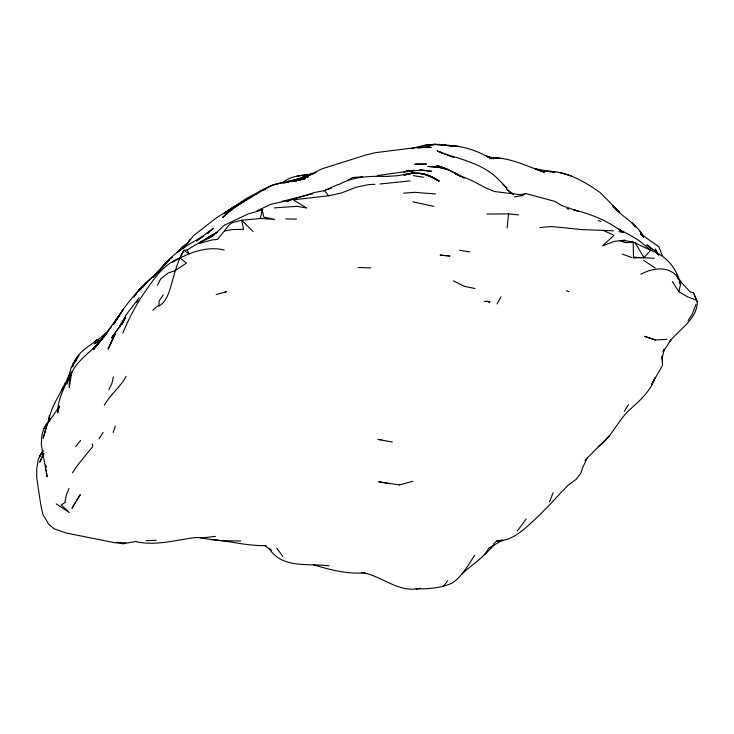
<?xml version="1.0" encoding="UTF-8"?>
<svg xmlns="http://www.w3.org/2000/svg" width="734" height="734" viewBox="0 0 734 734"><rect width="100%" height="100%" fill="white"/><g stroke="black" fill="none" stroke-linecap="round" stroke-linejoin="round"><path stroke-width="1.1" d="M72.932 366.367C75.978 350.393 95.007 343.907 105.522 333.282M598.164 446.685C611.202 437.602 617.184 422.041 628.276 411.049C638.837 401.296 650.296 392.048 655.031 377.808L651.82 384.166L662.6 365.183L662.105 356.265M49.196 418.573C51.619 405.783 60.206 394.351 65.464 382.432M72.85 365.963L72.95 364.156L78.859 355.605L72.95 364.156L72.115 367.11M678.271 279.259L676.473 275.067L681.482 282.654L681.005 282.14L690.41 292.077L693.52 292.774L697.3 301.793C697.172 319.061 679.895 328.896 670.023 341.145L671.307 339.347L663.022 351.907L664.224 348.989M507.139 227.907L508.57 213.842L518.644 214.952M71.73 371.863L69.326 387.378C67.656 363.523 90.796 354.43 103.026 337.897M48.261 421.967L49.325 415.261M198.712 243.56L211.998 239.954L217.585 239.385L229.742 224.274L232.421 222.613L241.614 220.228L260.432 218.53L262.176 209.86L262.864 209.685M113.412 376.872L111.917 383.396L108.88 389.772M67.014 384.176L71.216 367.321L77.244 357.898L75.437 361.926M697.3 301.793L696.346 300.068L687.694 296.894L678.849 291.682L680.519 284.508C677.124 269.002 666.738 255.909 651.443 250.615M662.086 358.476L664.206 349.604M59.032 407.398L57.665 412.939C57.665 399.002 64.445 387.047 70.482 375.028L69.134 378.285M57.858 410.545L59.188 406.232M113.164 432.528L115.284 426.078M58.959 406.214L58.27 408.168L43.563 429.207L41.792 435.702L41.306 444.731L47.077 476.724L46.214 469.907M122.853 332.961C128.441 319.73 134.909 306.83 142.91 294.848C152.901 280.489 162.664 264.552 179.894 257.928L183.913 250.34L187.161 249.899L196.785 244.128L212.3 236.486L224.384 225.191L247.707 214.172M695.887 304.518L692.272 314.069L688.052 320.639M43.526 453.942L39.764 462.154L43.59 454.117M549.417 501.955L553.106 492.725M69.014 488.404L66.418 494.826L65.042 501.359L65.574 502.212L61.252 504.928L69.363 512.534L56.234 503.909M70.014 372.808L65.326 383.625M43.728 453.841L42.811 455.777L43.921 453.777M157.535 285.297L160.608 278.92L168.269 272.965L174.784 270.818L186.482 263.075L179.894 257.928M587.246 458.126L582.998 466.815L580.778 473.265L576.006 479.486L567.896 485.394L562.73 490.872M63.519 386.616L61.518 390.35L62.656 388.525M64.519 384.744L65.528 382.873M125.358 317.978L121.761 324.501L125.982 315.014L139.13 297.747M42.655 450.933L38.205 459.594L36.773 468.54L36.7 477.605L40.82 505.203L42.902 514.47L48.609 524.067L53.876 528.728L66.198 533.022L113.853 542.527L123.817 543.793L125.762 542.765M125.321 317.96L122.156 323.511L124.551 319.877M496.991 303.986L501.093 296.811M75.529 502.074L71.941 508.341L80.272 494.688L76.639 500.258M42.985 450.667L39.379 456.814L43.049 451.226M120.752 325.29L119.247 327.795L122.275 321.419L125.578 316.969M474.733 555.207C468.301 565.024 462.181 575.906 452.594 582.869C441.262 588.191 428.454 588.998 416.095 588.851L420.628 588.228M624.295 411.389L628.478 404.608M67.776 380.285L68.913 378.46M461.723 574.566C470.228 565.171 482.761 559.519 488.844 548.105L502.762 540.068L496.634 541.004L493.532 543.876M104.301 405.306C110.128 394.58 120.459 387.148 126.165 376.303M98.916 438.932L103.145 432.454M163.232 294.894L159.058 301.169L159.076 305.784L157.452 306.151L152.755 310.335M72.492 472.824C78.391 463.393 85.777 455.218 92.704 446.63L92.3 443.932M122.028 322.786L111.485 337.989L120.688 325.557M113.008 324.538C124.477 305.94 138.368 288.82 155.241 274.828M526.214 518.91L517.525 530.792M183.243 248.725L193.391 235.843L215.447 218.567L246.881 198.235L265.359 188.363C277.645 182.206 291.829 181.537 305.133 178.784L295.059 180.83M188.812 241.073L190.161 239.238M136.542 302.307L137.9 300.463M113.054 324.676L123.294 309.445L113.568 324.281L119.275 315.739L93.585 349.558L98.861 342.906L93.007 349.026L100.319 341.328L95.778 346.32L106.769 332.887M110.109 328.566L111.357 326.887M106.402 333.575L109.082 330.016M443.327 586.494L447.703 580.686M75.703 446.648L80.63 440.446M153.213 277.443L157.461 272.213M158.287 272.332C169.233 255.643 186.097 245.661 203.07 236.311L196.528 240.89M135.9 294.573L133.845 297.096C143.194 282.517 158.81 273.452 169.288 259.708L159.306 270.396M138.717 291.205L142.387 287.361M561.941 491.505C551.702 502.689 541.297 513.883 529.939 523.957C520.773 532.526 509.846 541.206 496.634 541.004M164.728 264.598L155.645 274.525M177.307 252.514L182.573 246.578L187.922 242.844M602.953 442.987L609.257 435.932L584.906 460.328M157.938 271.525L166.187 262.359L172.444 257.129M633.139 257.964L643.966 257.671L650.728 250.294L639.736 241.091L631.589 235.99L618.927 229.219L623.102 232.559L618.973 231.632M207.667 233.375L209.19 231.751L207.162 233.595M103.485 337.521L105.522 335.365M484.66 554.849L494.432 544.527M148.864 280.342L137.955 291.361M177.151 252.514L186.399 244.532M222.65 217.558L230.375 210.135L222.65 217.558C233.219 206.217 247.376 199.107 260.616 191.427L243.211 202.098M490.312 548.252L494.321 544.463M182.427 248.276L186.473 244.56M102.384 338.475L97.374 342.888L102.677 338.64M207.355 233.458L213.41 228.191L196.437 240.945M102.962 335.851L107.87 331.63M144.598 285.443L138.79 290.132L143.102 286.7M200.529 242.385L212.053 235.192L202.345 241.073M225.733 214.603L237.669 205.281L248 198.382L234.293 207.456L242.312 202.639M282.691 182.803C290.646 175.435 301.922 175.6 311.996 174.004L302.876 176.802L312.409 173.82M262.671 190.583L264.341 189.354M181.142 248.863L186.675 244.807M199.171 243.193L203.098 240.348L199.061 243.257M229.228 209.86L224.365 213.227L233.329 207.052M102.668 338.512L94.64 343.769L102.246 338.796M623.102 232.559C608.77 221.118 591.118 214.117 573.419 209.75L578.053 211.135L562.391 205.85L554.867 201.4L525.691 193.528L522.617 195.519L514.598 196.923M347.549 180.564L352.485 177.555L362.312 176.701M212.227 235.091L217.025 232.339L207.896 237.541M265.277 188.849L273.167 184.684L303.83 177.701L298.142 179.151M172.352 262.405C187.776 253.092 205.924 245.762 224.182 249.955M404.783 172.178L408.838 170.26L403.663 172.141M257.019 210.786L271.222 204.162L290.416 200.143L314.418 192.537L324.446 190.565L338.319 184.39M338.943 184.528C353.586 176.05 370.991 176.169 387.387 176.389M286.48 182.326L288.994 181.261L283.865 183.298M287.113 201.391L290.178 200.143L287.205 201.318M265.112 189.271L260.946 190.913L265.093 189.427M312.757 173.93L307.885 175.729L322.033 168.82L365.871 154.975L375.404 152.672L415.738 147.635L431.234 147.442L419.857 147.286L429.785 146.91L426.509 147.195M313.051 173.875L287.049 182.518M323.841 190.785L331.392 188.088M225.237 292.095L226.512 291.655L216.191 294.527M295.839 180.94L308.418 176.775L295.609 181.032M313.033 173.655L316.143 172.618M404.195 175.068C416.059 170.013 429.216 174.389 439.372 181.188C432.271 177.096 424.582 172.673 416.086 173.389M248.587 213.897L262.176 209.86L263.855 217.218L274.745 219.292L260.432 218.53M399.434 484.926L412.747 481.302M411.352 148.727C425.124 144.121 439.941 142.983 454.126 146.36L449.942 145.965M377.313 175.6L414.398 170.352L409.077 171.371M299.766 179.665L291.288 181.702L304.39 178.784L294.875 180.83M408.343 174.206L414.627 172.747L404.168 175.151L407.315 174.041L397.654 175.692L387.781 176.353M525.691 193.528L520.388 194.721L494.193 191.482L484.33 187.161L472.008 180.619L455.007 173.398M312.528 193.84L281.874 201.465L284.076 201.336M418.206 588.567C397.617 592.705 380.974 575.172 361.302 572.465M274.351 207.896L297.096 206.3L306.748 208.034L293.334 199.841L328.603 195.785L341.338 192.996L356.128 187.198L368.716 184.619L374.863 184.307M136.423 541.398L126.78 543.142L116.605 542.279M224.448 230.944L232.605 229.531L243.569 229.338L241.614 220.228L252.973 231.421M410.178 171.169L421.766 170.059L431.739 171.316L419.876 170.031L421.766 170.059M296.894 176.188L311.996 174.004M625.084 240.11L614.431 241.367L602.449 245.844L614.11 235.284L603.128 230.393M215.411 536.38L205.639 537.536L195.235 537.591C175.536 540.031 156.085 546.059 136.084 541.701M379.973 183.986L410.123 180.894M484.357 301.546L486.853 301.298L490.055 302.069L486.44 301.224M539.839 227.604L551.408 226.522L581.805 229.595L613.486 230.788M417.774 147.938L424.325 147.378M403.544 193.18L414.958 192.326L435.51 193.95M666.931 339.264L655.572 340.026L644.59 336.319L655.334 339.98M146.277 540.646L156.195 540.261M446.795 145.671C462.521 145.405 478.036 150.956 491.441 158.865L486.449 155.984L493.789 158.773L490.45 157.984M486.761 214.053L508.57 213.842M358.146 267.506L370.817 267.901M419.49 173.591L421.674 173.563L432.409 177.197L424.509 174.132L421.288 173.912M240.798 541.013L220.732 540.655L200.198 538.013M285.838 218.906L296.527 219.117M544.793 171.288C565.501 170.389 583.86 181.087 600.173 192.565L619.707 212.355L612.596 205.749C621.891 217.246 636.846 223.173 643.525 236.816M490.734 157.617C509.726 157.195 526.884 166.334 544.417 172.242L535.508 168.884L541.362 170.949L536.848 169.132L554.941 172.141L549.316 171.774M365.046 572.896C347.2 574.263 330.282 569.878 313.409 564.758M413.848 173.325L411.618 173.252L414.838 173.472M654.379 258.285L633.488 257.166L633.176 242.018L625.671 240.78L620.083 240.807L625.607 242.706L633.176 242.018L650.728 250.294M329.181 565.877C308.821 563.143 282.085 568.96 269.259 548.647L271.626 550.528L265.167 545.876M458.567 146.305L448.437 145.653M266.176 545.573C247.285 546.224 229.274 540.738 210.511 539.554M490.963 157.847L499.946 158.516L487.624 156.92M381.313 439.767L377.909 439.427L392.305 441.978M399.369 484.935L378.726 481.761L389.424 483.724M459.42 250.257L469.742 251.854M413.178 175.628L423.5 177.243M412.912 201.804L433.84 206.401M474.962 288.517L464.539 286.398L453.428 280.92M598.146 220.64L600.981 221.255M566.786 208.676L568.85 209.199M571.263 175.848L560.657 172.829M622.368 254.129L632.029 257.643M446.942 154.947L453.841 157.581M446.024 154.571L437.069 150.874L442.07 152.892L440.473 152.323C460.062 159.205 481.577 163.214 497.111 178.114L506.937 188.088L502.854 184.289M566.492 290.71L569.061 291.793M640.846 274.103L641.076 274.213C652.82 267.644 669.078 265.598 678.152 277.626M464.264 178.188L454.731 173.242L457.631 174.949M643.635 260.414L655.141 267.919M459.264 175.554L448.74 169.802L439.721 167.389L428.06 166.425L439.721 167.389L438.226 167.26L448.74 169.802L442.721 167.416L456.988 173.82L460.548 176.564M513.341 194.271L506.249 188.748L510.469 192.748M652.801 249.909L646.773 244.826L655.875 251.441L658.838 254.992L656.251 252.808M324.446 190.565L328.603 195.785M276.69 548.124L282.81 556.409M641.736 235.568L640.562 233.843L658.884 246.835L662.582 256.304M672.344 281.553L678.849 291.682M658.838 254.992L655.242 248.973L657.783 254.652M635.149 242.761L643.966 257.671M643.424 237.009L640.167 231.265L643.369 236.963M187.161 249.899L189.033 253.845L183.913 250.34C176.555 262.754 173.839 276.7 169.673 290.279A33.47 13.652 -84.7 0 1 159.076 305.784M679.17 281.361L680.519 284.508M693.52 292.774L696.346 300.068M45.636 465.356L45.921 467.631M45.508 465.292L45.728 467.53L45.655 465.255M662.206 356.311L662.49 364.183M45.013 431.757L43.168 438.244L47.554 422.912L45.013 431.757M111.054 342.778L108.045 349.155L115.174 334.08L111.054 342.778M46.159 424.702L43.563 429.207L50.518 418.83L46.159 424.702M106.99 332.777L105.733 334.465L106.999 332.814M95.851 340.714L95.053 341.393L97.338 339.53L95.851 340.714M424.435 145.424L423.949 145.488L435.923 144.47L446.162 145.323L433.711 144.286L435.923 144.47L424.435 145.424M416.508 164.086L414.673 164.26L426.509 164.095L416.508 164.086M449.804 255.982L440.244 255.102L449.804 255.982M441.262 166.884L436.767 165.379L442.446 167.288L441.262 166.884M430.922 176.72L427.509 175.004L438.675 180.775L430.922 176.72M635.497 226.852L631.891 222.585L635.461 226.834"/></g></svg>
